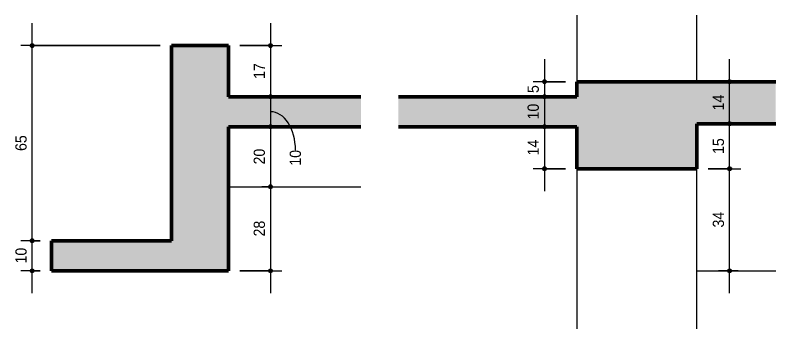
# Model space of a CAD drawing. Header units: centimetres. Extents: x -1897 to 22038, y -1268 to 84208.
# Drawn here: x 20853.9 to 21107.3, y 77350.7 to 77455.1 of the extents above; entities that cross this region are included whole.
import ezdxf

# ---------------------------------------------------------------- set-up
doc = ezdxf.new("R2010")
doc.units = ezdxf.units.CM
for name, color, linetype, lineweight in [('A-ANNO-DIMS', 7, 'Continuous', 9), ('A-ANNO-DIMS-25', 7, 'Continuous', 9), ('A-FLOR', 7, 'Continuous', 18), ('S-BEAM', 7, 'Continuous', 18), ('S-COLS', 7, 'Continuous', 18)]:
    doc.layers.add(name, color=color, linetype=linetype, lineweight=lineweight)
doc.styles.add('Arial_4', font='arial.ttf', dxfattribs={"width": 0.9, "height": 3.75})
doc.dimstyles.new('PED_R80_1_5mm_ACIMA_As_ESQ__R00_6', dxfattribs={"dimscale": 30.48, "dimtxt": 3.825973, "dimasz": 0.164042, "dimexe": 0.123031, "dimexo": 0.123031, "dimgap": 0.024606, "dimtad": 1, "dimdec": 1, "dimrnd": 0.5, "dimdsep": 46, "dimtxsty": 'Arial_4', "dimblk1": 'DOTSMALL', "dimblk2": 'DOTSMALL', "dimsah": 1, "dimcen": 0.09, "dimdle": 0.246063, "dimazin": 0, "dimtfac": 1, "dimtdec": 4, "dimtix": 1, "dimtmove": 0, "dimatfit": 3, "dimfxl": 1, "dimtvp": 1, "dimtolj": 1, "dimtzin": 0, "dimarcsym": 2})
doc.dimstyles.new('PED_R80_1_5mm_ACIMA_As_ESQ__R00_7', dxfattribs={"dimscale": 30.48, "dimtxt": 3.825973, "dimasz": 0.164042, "dimexe": 0.123031, "dimexo": 0.123031, "dimgap": 0.024606, "dimtad": 1, "dimdec": 1, "dimrnd": 0.5, "dimdsep": 46, "dimtxsty": 'Arial_4', "dimblk1": 'DOTSMALL', "dimblk2": 'DOTSMALL', "dimsah": 1, "dimcen": 0.09, "dimdle": 0.246063, "dimazin": 0, "dimtfac": 1, "dimtdec": 4, "dimtix": 1, "dimtmove": 1, "dimatfit": 3, "dimfxl": 1, "dimtvp": 1, "dimtolj": 1, "dimtzin": 0, "dimarcsym": 2})

# ---------------------------------------------------------------- blocks, each defined once
blk = doc.blocks.new('DIMBLOCK448-DT100 K2 - DETALHE 1')
at = {"layer": 'A-ANNO-DIMS-25', "true_color": 0x000032}
h = blk.add_hatch(color=178, dxfattribs=at)
edge = h.paths.add_edge_path(flags=0)
edge.add_arc((20859.6, 77380), 0.625, 0, 360)
h = blk.add_hatch(color=178, dxfattribs=at)
edge = h.paths.add_edge_path(flags=0)
edge.add_arc((20859.6, 77370), 0.625, 0, 360)
at = {"layer": 'A-ANNO-DIMS-25', "color": 178, "true_color": 0x000032}
for p, q in [((20862.27, 77380), (20855.85, 77380)), ((20859.6, 77362.5), (20859.6, 77380)), ((20859.6, 77380), (20862.27, 77380)), ((20862.27, 77370), (20855.85, 77370)), ((20859.6, 77370), (20862.27, 77370))]:
    blk.add_line(p, q, dxfattribs=at)
for centre in [(20859.6, 77380), (20859.6, 77370)]:
    blk.add_circle(centre, 0.625, dxfattribs=at)
at = {"layer": 'A-ANNO-DIMS-25', "color": 0, "insert": (20853.98, 77372.41), "char_height": 3.75, "width": 6.2157, "attachment_point": 1, "rotation": 90, "line_spacing_factor": 0.941778, "style": 'Arial_4'}
blk.add_mtext('10', dxfattribs=at)
blk = doc.blocks.new('_DotSmall')
at = {"color": 0, "linetype": 'ByBlock', "const_width": 0.5}
blk.add_lwpolyline([(-0.0625, 0, 1), (0.0625, 0, 1)], format="xyb", close=True, dxfattribs=at)
blk = doc.blocks.new('DIMBLOCK449-DT100 K2 - DETALHE 1')
at = {"layer": 'A-ANNO-DIMS-25', "true_color": 0x000032}
h = blk.add_hatch(color=178, dxfattribs=at)
edge = h.paths.add_edge_path(flags=0)
edge.add_arc((20859.6, 77445), 0.625, 0, 360)
h = blk.add_hatch(color=178, dxfattribs=at)
edge = h.paths.add_edge_path(flags=0)
edge.add_arc((20859.6, 77380), 0.625, 0, 360)
at = {"layer": 'A-ANNO-DIMS-25', "color": 178, "true_color": 0x000032}
for p, q in [((20859.6, 77380), (20859.6, 77452.5)), ((20902.27, 77445), (20855.85, 77445)), ((20859.6, 77445), (20902.27, 77445)), ((20862.27, 77380), (20855.85, 77380)), ((20859.6, 77380), (20862.27, 77380))]:
    blk.add_line(p, q, dxfattribs=at)
for centre in [(20859.6, 77445), (20859.6, 77380)]:
    blk.add_circle(centre, 0.625, dxfattribs=at)
at = {"layer": 'A-ANNO-DIMS-25', "color": 0, "insert": (20853.98, 77409.91), "char_height": 3.75, "width": 6.2157, "attachment_point": 1, "rotation": 90, "line_spacing_factor": 0.941778, "style": 'Arial_4'}
blk.add_mtext('65', dxfattribs=at)
blk = doc.blocks.new('DIMBLOCK450-DT100 K2 - DETALHE 1')
at = {"layer": 'A-ANNO-DIMS-25', "true_color": 0x000032}
h = blk.add_hatch(color=178, dxfattribs=at)
edge = h.paths.add_edge_path(flags=0)
edge.add_arc((20938.99, 77445), 0.625, 0, 360)
h = blk.add_hatch(color=178, dxfattribs=at)
edge = h.paths.add_edge_path(flags=0)
edge.add_arc((20938.99, 77428), 0.625, 0, 360)
at = {"layer": 'A-ANNO-DIMS-25', "color": 178, "true_color": 0x000032}
for p, q in [((20938.99, 77452.5), (20938.99, 77428)), ((20928.77, 77445), (20942.74, 77445)), ((20938.99, 77445), (20928.77, 77445)), ((20936.12, 77428), (20942.74, 77428)), ((20938.99, 77428), (20936.12, 77428))]:
    blk.add_line(p, q, dxfattribs=at)
for centre in [(20938.99, 77445), (20938.99, 77428)]:
    blk.add_circle(centre, 0.625, dxfattribs=at)
at = {"layer": 'A-ANNO-DIMS-25', "color": 0, "insert": (20933.37, 77433.91), "char_height": 3.75, "width": 6.2157, "attachment_point": 1, "rotation": 90, "line_spacing_factor": 0.941778, "style": 'Arial_4'}
blk.add_mtext('17', dxfattribs=at)
blk = doc.blocks.new('DIMBLOCK451-DT100 K2 - DETALHE 1')
at = {"layer": 'A-ANNO-DIMS-25', "true_color": 0x000032}
h = blk.add_hatch(color=178, dxfattribs=at)
edge = h.paths.add_edge_path(flags=0)
edge.add_arc((20938.99, 77428), 0.625, 0, 360)
h = blk.add_hatch(color=178, dxfattribs=at)
edge = h.paths.add_edge_path(flags=0)
edge.add_arc((20938.99, 77418), 0.625, 0, 360)
at = {"layer": 'A-ANNO-DIMS-25', "color": 178, "true_color": 0x000032}
for p, q in [((20936.12, 77428), (20942.74, 77428)), ((20938.99, 77428), (20936.12, 77428)), ((20938.99, 77428), (20938.99, 77418)), ((20936.12, 77418), (20942.74, 77418)), ((20938.99, 77418), (20936.12, 77418))]:
    blk.add_line(p, q, dxfattribs=at)
for centre in [(20938.99, 77428), (20938.99, 77418)]:
    blk.add_circle(centre, 0.625, dxfattribs=at)
blk.add_ellipse((20938.99, 77410.19), major_axis=(0, 12.81), ratio=0.648699, start_param=4.712389, end_param=6.283185, dxfattribs=at)
at = {"layer": 'A-ANNO-DIMS-25', "color": 0, "insert": (20945.37, 77405.01), "char_height": 3.75, "width": 6.2157, "attachment_point": 1, "rotation": 90, "line_spacing_factor": 0.941778, "style": 'Arial_4'}
blk.add_mtext('10', dxfattribs=at)
blk = doc.blocks.new('DIMBLOCK452-DT100 K2 - DETALHE 1')
at = {"layer": 'A-ANNO-DIMS-25', "true_color": 0x000032}
h = blk.add_hatch(color=178, dxfattribs=at)
edge = h.paths.add_edge_path(flags=0)
edge.add_arc((20938.99, 77418), 0.625, 0, 360)
h = blk.add_hatch(color=178, dxfattribs=at)
edge = h.paths.add_edge_path(flags=0)
edge.add_arc((20938.99, 77398), 0.625, 0, 360)
at = {"layer": 'A-ANNO-DIMS-25', "color": 178, "true_color": 0x000032}
for p, q in [((20936.12, 77418), (20942.74, 77418)), ((20938.99, 77418), (20936.12, 77418)), ((20938.99, 77418), (20938.99, 77398)), ((20936.12, 77398), (20942.74, 77398)), ((20938.99, 77398), (20936.12, 77398))]:
    blk.add_line(p, q, dxfattribs=at)
for centre in [(20938.99, 77418), (20938.99, 77398)]:
    blk.add_circle(centre, 0.625, dxfattribs=at)
at = {"layer": 'A-ANNO-DIMS-25', "color": 0, "insert": (20933.37, 77405.41), "char_height": 3.75, "width": 6.2157, "attachment_point": 1, "rotation": 90, "line_spacing_factor": 0.941778, "style": 'Arial_4'}
blk.add_mtext('20', dxfattribs=at)
blk = doc.blocks.new('DIMBLOCK453-DT100 K2 - DETALHE 1')
at = {"layer": 'A-ANNO-DIMS-25', "true_color": 0x000032}
h = blk.add_hatch(color=178, dxfattribs=at)
edge = h.paths.add_edge_path(flags=0)
edge.add_arc((20938.99, 77398), 0.625, 0, 360)
h = blk.add_hatch(color=178, dxfattribs=at)
edge = h.paths.add_edge_path(flags=0)
edge.add_arc((20938.99, 77370), 0.625, 0, 360)
at = {"layer": 'A-ANNO-DIMS-25', "color": 178, "true_color": 0x000032}
for p, q in [((20936.12, 77398), (20942.74, 77398)), ((20938.99, 77398), (20936.12, 77398)), ((20938.99, 77398), (20938.99, 77362.5)), ((20928.77, 77370), (20942.74, 77370)), ((20938.99, 77370), (20928.77, 77370))]:
    blk.add_line(p, q, dxfattribs=at)
for centre in [(20938.99, 77398), (20938.99, 77370)]:
    blk.add_circle(centre, 0.625, dxfattribs=at)
at = {"layer": 'A-ANNO-DIMS-25', "color": 0, "insert": (20933.37, 77381.41), "char_height": 3.75, "width": 6.2157, "attachment_point": 1, "rotation": 90, "line_spacing_factor": 0.941778, "style": 'Arial_4'}
blk.add_mtext('28', dxfattribs=at)
blk = doc.blocks.new('DIMBLOCK454-DT100 K2 - DETALHE 2')
at = {"layer": 'A-ANNO-DIMS-25', "true_color": 0x000032}
h = blk.add_hatch(color=178, dxfattribs=at)
edge = h.paths.add_edge_path(flags=0)
edge.add_arc((21030.24, 77433), 0.625, 0, 360)
h = blk.add_hatch(color=178, dxfattribs=at)
edge = h.paths.add_edge_path(flags=0)
edge.add_arc((21030.24, 77428), 0.625, 0, 360)
at = {"layer": 'A-ANNO-DIMS-25', "color": 178, "true_color": 0x000032}
for p, q in [((21030.24, 77440.5), (21030.24, 77428)), ((21037.27, 77433), (21026.49, 77433)), ((21030.24, 77433), (21037.27, 77433)), ((21027.38, 77428), (21033.99, 77428)), ((21030.24, 77428), (21027.38, 77428))]:
    blk.add_line(p, q, dxfattribs=at)
for centre in [(21030.24, 77433), (21030.24, 77428)]:
    blk.add_circle(centre, 0.625, dxfattribs=at)
at = {"layer": 'A-ANNO-DIMS-25', "color": 0, "insert": (21024.63, 77429.21), "char_height": 3.75, "width": 3.1079, "attachment_point": 1, "rotation": 90, "line_spacing_factor": 0.941778, "style": 'Arial_4'}
blk.add_mtext('5', dxfattribs=at)
blk = doc.blocks.new('DIMBLOCK455-DT100 K2 - DETALHE 2')
at = {"layer": 'A-ANNO-DIMS-25', "true_color": 0x000032}
h = blk.add_hatch(color=178, dxfattribs=at)
edge = h.paths.add_edge_path(flags=0)
edge.add_arc((21030.24, 77428), 0.625, 0, 360)
h = blk.add_hatch(color=178, dxfattribs=at)
edge = h.paths.add_edge_path(flags=0)
edge.add_arc((21030.24, 77418), 0.625, 0, 360)
at = {"layer": 'A-ANNO-DIMS-25', "color": 178, "true_color": 0x000032}
for p, q in [((21027.38, 77428), (21033.99, 77428)), ((21030.24, 77428), (21027.38, 77428)), ((21030.24, 77428), (21030.24, 77418)), ((21027.38, 77418), (21033.99, 77418)), ((21030.24, 77418), (21027.38, 77418))]:
    blk.add_line(p, q, dxfattribs=at)
for centre in [(21030.24, 77428), (21030.24, 77418)]:
    blk.add_circle(centre, 0.625, dxfattribs=at)
at = {"layer": 'A-ANNO-DIMS-25', "color": 0, "insert": (21024.63, 77420.41), "char_height": 3.75, "width": 6.2157, "attachment_point": 1, "rotation": 90, "line_spacing_factor": 0.941778, "style": 'Arial_4'}
blk.add_mtext('10', dxfattribs=at)
blk = doc.blocks.new('DIMBLOCK456-DT100 K2 - DETALHE 2')
at = {"layer": 'A-ANNO-DIMS-25', "true_color": 0x000032}
h = blk.add_hatch(color=178, dxfattribs=at)
edge = h.paths.add_edge_path(flags=0)
edge.add_arc((21030.24, 77418), 0.625, 0, 360)
h = blk.add_hatch(color=178, dxfattribs=at)
edge = h.paths.add_edge_path(flags=0)
edge.add_arc((21030.24, 77404), 0.625, 0, 360)
at = {"layer": 'A-ANNO-DIMS-25', "color": 178, "true_color": 0x000032}
for p, q in [((21027.38, 77418), (21033.99, 77418)), ((21030.24, 77418), (21027.38, 77418)), ((21030.24, 77418), (21030.24, 77396.5)), ((21037.27, 77404), (21026.49, 77404)), ((21030.24, 77404), (21037.27, 77404))]:
    blk.add_line(p, q, dxfattribs=at)
for centre in [(21030.24, 77418), (21030.24, 77404)]:
    blk.add_circle(centre, 0.625, dxfattribs=at)
at = {"layer": 'A-ANNO-DIMS-25', "color": 0, "insert": (21024.63, 77408.41), "char_height": 3.75, "width": 6.2157, "attachment_point": 1, "rotation": 90, "line_spacing_factor": 0.941778, "style": 'Arial_4'}
blk.add_mtext('14', dxfattribs=at)
blk = doc.blocks.new('DIMBLOCK457-DT100 K2 - DETALHE 2')
at = {"layer": 'A-ANNO-DIMS-25', "true_color": 0x000032}
h = blk.add_hatch(color=178, dxfattribs=at)
edge = h.paths.add_edge_path(flags=0)
edge.add_arc((21091.95, 77404), 0.625, 0, 360)
h = blk.add_hatch(color=178, dxfattribs=at)
edge = h.paths.add_edge_path(flags=0)
edge.add_arc((21091.95, 77370), 0.625, 0, 360)
at = {"layer": 'A-ANNO-DIMS-25', "color": 178, "true_color": 0x000032}
for p, q in [((21084.77, 77404), (21095.7, 77404)), ((21091.95, 77404), (21084.77, 77404)), ((21091.95, 77362.5), (21091.95, 77404)), ((21094.81, 77370), (21088.2, 77370)), ((21091.95, 77370), (21094.81, 77370))]:
    blk.add_line(p, q, dxfattribs=at)
for centre in [(21091.95, 77404), (21091.95, 77370)]:
    blk.add_circle(centre, 0.625, dxfattribs=at)
at = {"layer": 'A-ANNO-DIMS-25', "color": 0, "insert": (21086.33, 77384.41), "char_height": 3.75, "width": 6.2157, "attachment_point": 1, "rotation": 90, "line_spacing_factor": 0.941778, "style": 'Arial_4'}
blk.add_mtext('34', dxfattribs=at)
blk = doc.blocks.new('DIMBLOCK458-DT100 K2 - DETALHE 2')
at = {"layer": 'A-ANNO-DIMS-25', "true_color": 0x000032}
h = blk.add_hatch(color=178, dxfattribs=at)
edge = h.paths.add_edge_path(flags=0)
edge.add_arc((21091.95, 77419), 0.625, 0, 360)
h = blk.add_hatch(color=178, dxfattribs=at)
edge = h.paths.add_edge_path(flags=0)
edge.add_arc((21091.95, 77404), 0.625, 0, 360)
at = {"layer": 'A-ANNO-DIMS-25', "color": 178, "true_color": 0x000032}
for p, q in [((21094.81, 77419), (21088.2, 77419)), ((21091.95, 77404), (21091.95, 77419)), ((21091.95, 77419), (21094.81, 77419)), ((21084.77, 77404), (21095.7, 77404)), ((21091.95, 77404), (21084.77, 77404))]:
    blk.add_line(p, q, dxfattribs=at)
for centre in [(21091.95, 77419), (21091.95, 77404)]:
    blk.add_circle(centre, 0.625, dxfattribs=at)
at = {"layer": 'A-ANNO-DIMS-25', "color": 0, "insert": (21086.33, 77408.91), "char_height": 3.75, "width": 6.2157, "attachment_point": 1, "rotation": 90, "line_spacing_factor": 0.941778, "style": 'Arial_4'}
blk.add_mtext('15', dxfattribs=at)
blk = doc.blocks.new('DIMBLOCK459-DT100 K2 - DETALHE 2')
at = {"layer": 'A-ANNO-DIMS-25', "true_color": 0x000032}
h = blk.add_hatch(color=178, dxfattribs=at)
edge = h.paths.add_edge_path(flags=0)
edge.add_arc((21091.95, 77433), 0.625, 0, 360)
h = blk.add_hatch(color=178, dxfattribs=at)
edge = h.paths.add_edge_path(flags=0)
edge.add_arc((21091.95, 77419), 0.625, 0, 360)
at = {"layer": 'A-ANNO-DIMS-25', "color": 178, "true_color": 0x000032}
for p, q in [((21091.95, 77419), (21091.95, 77440.5)), ((21084.77, 77433), (21095.7, 77433)), ((21091.95, 77433), (21084.77, 77433)), ((21094.81, 77419), (21088.2, 77419)), ((21091.95, 77419), (21094.81, 77419))]:
    blk.add_line(p, q, dxfattribs=at)
for centre in [(21091.95, 77433), (21091.95, 77419)]:
    blk.add_circle(centre, 0.625, dxfattribs=at)
at = {"layer": 'A-ANNO-DIMS-25', "color": 0, "insert": (21086.33, 77423.41), "char_height": 3.75, "width": 6.2157, "attachment_point": 1, "rotation": 90, "line_spacing_factor": 0.941778, "style": 'Arial_4'}
blk.add_mtext('14', dxfattribs=at)

msp = doc.modelspace()

# ---------------------------------------------------------------- hatches: boundary and pattern name
at = {"layer": 'A-FLOR', "true_color": 0xa6a6a6}
for points in [[(21107.33, 77419), (21107.33, 77433), (21081.02, 77433), (21081.02, 77419)], [(20969.11, 77418), (20969.11, 77428), (20925.02, 77428), (20925.02, 77418)], [(21056.02, 77418), (21056.02, 77428), (20981.59, 77428), (20981.59, 77418)], [(20866.02, 77370), (20906.02, 77370), (20906.02, 77380), (20866.02, 77380)]]:
    msp.add_hatch(color=253, dxfattribs=at).paths.add_polyline_path(points, flags=0)
at = {"layer": 'S-BEAM', "true_color": 0xa6a6a6}
for points in [[(20925.02, 77370), (20925.02, 77445), (20906.02, 77445), (20906.02, 77370)], [(21056.02, 77404), (21081.02, 77404), (21081.01, 77433), (21041.02, 77433), (21041.03, 77428), (21056.02, 77428), (21056.02, 77418), (21041.02, 77418), (21041.02, 77404)]]:
    msp.add_hatch(color=253, dxfattribs=at).paths.add_polyline_path(points, flags=0)

# ---------------------------------------------------------------- linework, layer by layer
at = {"layer": 'A-FLOR', "lineweight": 50}
for p, q in [((21107.33, 77433), (21081.02, 77433)), ((20969.11, 77428), (20925.02, 77428)), ((21041.02, 77428), (20981.59, 77428)), ((20925.02, 77418), (20969.11, 77418)), ((20981.59, 77418), (21041.02, 77418)), ((21081.02, 77419), (21107.33, 77419)), ((20906.02, 77380), (20866.02, 77380)), ((20866.02, 77380), (20866.02, 77370)), ((20866.02, 77370), (20906.02, 77370))]:
    msp.add_line(p, q, dxfattribs=at)
at = {"layer": 'S-BEAM', "lineweight": 50}
for p, q in [((20925.02, 77445), (20906.02, 77445)), ((20906.02, 77445), (20906.02, 77380)), ((20925.02, 77428), (20925.02, 77445)), ((21081.02, 77433), (21041.02, 77433)), ((21041.02, 77433), (21041.02, 77428)), ((20925.02, 77370), (20925.02, 77418)), ((21041.02, 77418), (21041.02, 77404)), ((21081.02, 77404), (21081.02, 77419)), ((21041.02, 77404), (21081.02, 77404)), ((20906.02, 77370), (20925.02, 77370))]:
    msp.add_line(p, q, dxfattribs=at)
at = {"layer": 'S-BEAM'}
for p, q in [((20925.02, 77398), (20969.11, 77398)), ((21081.02, 77370), (21107.33, 77370))]:
    msp.add_line(p, q, dxfattribs=at)
at = {"layer": 'S-COLS'}
for p, q in [((21041.02, 77455.15), (21041.02, 77433)), ((21081.02, 77433), (21081.02, 77455.15)), ((21041.02, 77404), (21041.02, 77350.66)), ((21081.02, 77350.66), (21081.02, 77404))]:
    msp.add_line(p, q, dxfattribs=at)

# ---------------------------------------------------------------- dimensions: what is measured, and where the dimension line sits
at = {"layer": 'A-ANNO-DIMS', "color": 178, "true_color": 0x000032}
for base, p1, p2, override, picture, middle in [((20859.6, 77445), (20866.02, 77380), (20906.02, 77445), {"dimpost": '<>', "dimfxl": 76.320836}, 'DIMBLOCK449-DT100 K2 - DETALHE 1', (20856.94, 77412.5)), ((20938.99, 77428), (20925.02, 77445), (20939.87, 77428), {"dimpost": '<>', "dimfxl": 22.570581}, 'DIMBLOCK450-DT100 K2 - DETALHE 1', (20936.35, 77436.5)), ((21030.24, 77428), (21041.02, 77433), (21031.13, 77428), {"dimpost": '<>', "dimfxl": 11.082648}, 'DIMBLOCK454-DT100 K2 - DETALHE 2', (21027.59, 77430.5)), ((21091.95, 77433), (21091.06, 77419), (21081.02, 77433), {"dimpost": '<>', "dimfxl": 17.230328}, 'DIMBLOCK459-DT100 K2 - DETALHE 2', (21089.32, 77426)), ((21030.24, 77418), (21031.13, 77428), (21031.13, 77418), {"dimpost": '<>', "dimfxl": 10}, 'DIMBLOCK455-DT100 K2 - DETALHE 2', (21027.58, 77423)), ((20938.99, 77398), (20939.87, 77418), (20939.87, 77398), {"dimpost": '<>', "dimfxl": 20}, 'DIMBLOCK452-DT100 K2 - DETALHE 1', (20936.32, 77408)), ((21030.24, 77404), (21031.13, 77418), (21041.02, 77404), {"dimpost": '<>', "dimfxl": 17.142435}, 'DIMBLOCK456-DT100 K2 - DETALHE 2', (21027.61, 77411)), ((21091.95, 77419), (21081.02, 77404), (21091.06, 77419), {"dimpost": '<>', "dimfxl": 18.053869}, 'DIMBLOCK458-DT100 K2 - DETALHE 2', (21089.28, 77411.5)), ((21091.95, 77404), (21091.06, 77370), (21081.02, 77404), {"dimpost": '<>', "dimfxl": 35.452957}, 'DIMBLOCK457-DT100 K2 - DETALHE 2', (21089.28, 77387)), ((20938.99, 77370), (20939.87, 77398), (20925.02, 77370), {"dimpost": '<>', "dimfxl": 31.694182}, 'DIMBLOCK453-DT100 K2 - DETALHE 1', (20936.32, 77384)), ((20859.6, 77380), (20866.02, 77370), (20866.02, 77380), {"dimpost": '<>', "dimfxl": 10}, 'DIMBLOCK448-DT100 K2 - DETALHE 1', (20856.94, 77375))]:
    dim = msp.add_linear_dim(base=base, p1=p1, p2=p2, angle=90, dimstyle='PED_R80_1_5mm_ACIMA_As_ESQ__R00_6', override=override, dxfattribs=at)
    dim.commit()
    dim.dimension.update_dxf_attribs({"geometry": picture, "text_midpoint": middle})
dim = msp.add_linear_dim(base=(20938.99, 77418), p1=(20939.87, 77428), p2=(20939.87, 77418), angle=90, dimstyle='PED_R80_1_5mm_ACIMA_As_ESQ__R00_7', override={"dimpost": '<>', "dimfxl": 10}, dxfattribs=at)
dim.commit()
dim.dimension.update_dxf_attribs({"geometry": 'DIMBLOCK451-DT100 K2 - DETALHE 1', "text_midpoint": (20947.87, 77408.12), "dimtype": 160, "text_rotation": 90})

doc.saveas('drawing.dxf')
